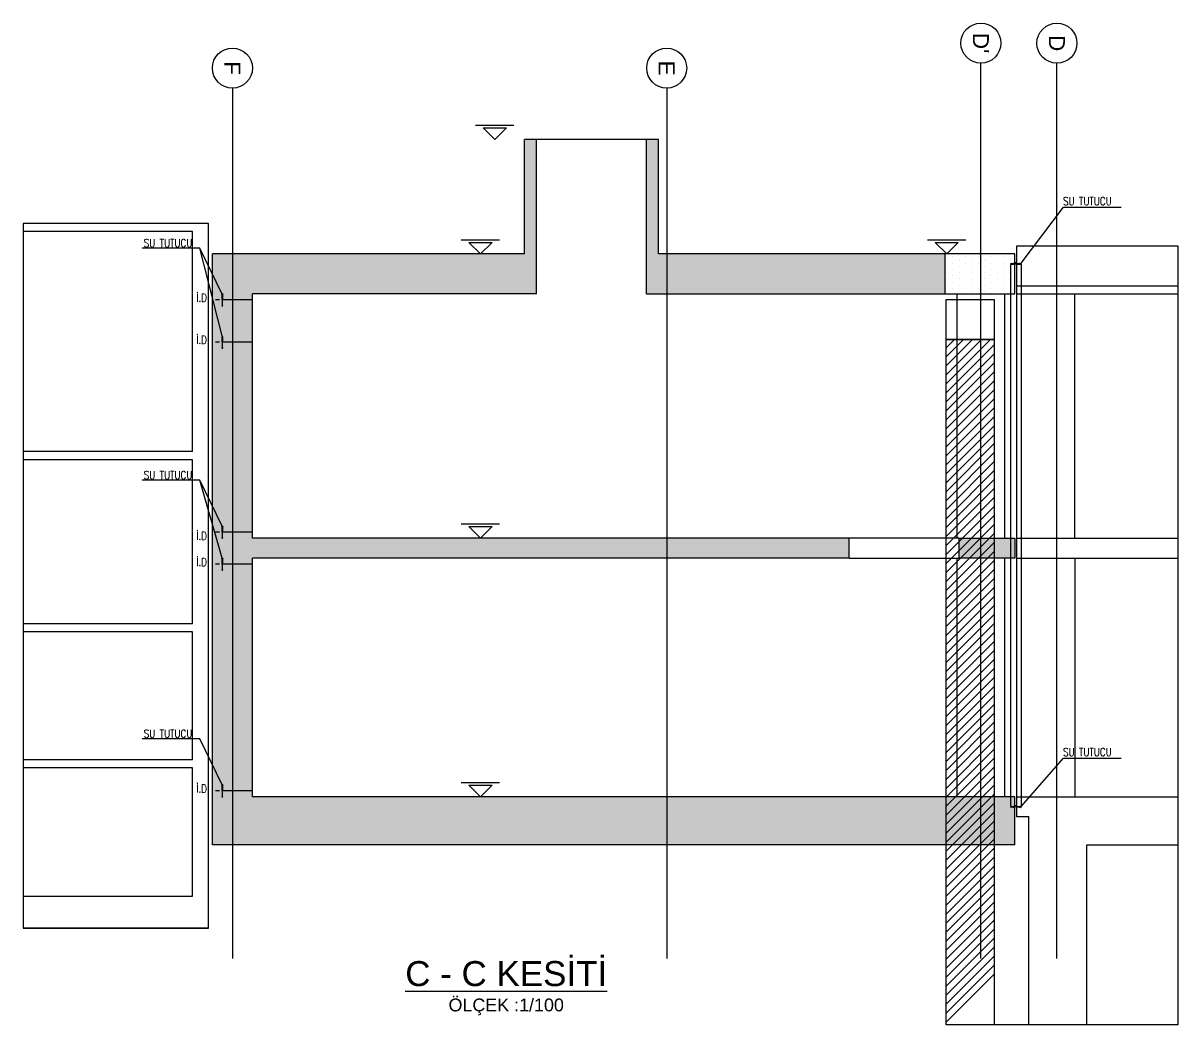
# Model space of a CAD drawing. Header units: millimetres. Extents: x 400382 to 401276, y 4543898 to 4544126.
# Drawn here: x 400775.6 to 400804.45, y 4543920.46 to 4543945.48 of the extents above; entities that cross this region are included whole.
import ezdxf
from ezdxf.enums import TextEntityAlignment as Align

# ---------------------------------------------------------------- set-up
doc = ezdxf.new("R2010")
doc.units = ezdxf.units.MM
for name, pattern in [('ACAD_ISO05W100', [33, 24, -3, 0, -3, 0, -3]), ('AKS', [3, 2.5, -0.25, 0, -0.25]), ('CONTINU', [0]), ('HIDDEN2', [4.7625, 3.175, -1.5875]), ('UUC-ST-KAL-I05-101-U-000$0$ACAD_ISO05W100', [33, 24, -3, 0, -3, 0, -3])]:
    doc.linetypes.add(name, pattern=pattern)
for name, color, linetype in [('aks prota', 2, 'AKS'), ('caks prota', 4, 'Continuous'), ('görünüş prota', 4, 'Continuous'), ('inşaat derzi prota', 11, 'Continuous'), ('kesit prota', 1, 'Continuous'), ('kesit tarama prota', 252, 'Continuous'), ('kiriş prota', 6, 'Continuous'), ('kolon tarama prota', 252, 'Continuous'), ('not yazısı prota', 6, 'Continuous'), ('not çizgisi prota', 4, 'Continuous'), ('PRT-CST-rc_levermark', 4, 'Continuous'), ('st_s_su tutucu', 2, 'Continuous'), ('t35 prota', 3, 'Continuous'), ('taks prota', 7, 'Continuous'), ('tplan prota', 7, 'Continuous'), ('UUC-ST-KAL-I05-101-U-000$0$st_s_su tutucu', 2, 'Continuous')]:
    doc.layers.add(name, color=color, linetype=linetype)
doc.layers.add('PRT-Geo-PileCap2', color=211, linetype='Continuous', lineweight=25)
doc.layers.add('PRT-Geo_Pile', color=150, linetype='Continuous', lineweight=30)
doc.styles.add('Arial', font='Arial.ttf')
doc.styles.add('TAKS', font='Arial Unicode.ttf')
doc.styles.add('TSIMPLEX', font='romanstw.shx')

msp = doc.modelspace()

# ---------------------------------------------------------------- hatches: boundary and pattern name
at = {"layer": 'kesit tarama prota'}
h = msp.add_hatch(color=253, dxfattribs=at)
h.dxf.hatch_style = 1
h.paths.add_polyline_path([(400788.42837, 4543938.71246), (400788.42837, 4543942.57246), (400788.12837, 4543942.57246), (400788.12837, 4543939.71246), (400780.32759, 4543939.71246), (400780.32739, 4543924.95246), (400800.37943, 4543924.95246), (400800.37943, 4543926.15246), (400781.3289, 4543926.15246), (400781.3289, 4543932.11246), (400796.23598, 4543932.11246), (400796.23598, 4543932.61246), (400781.3289, 4543932.61246), (400781.3289, 4543938.71246)])
h = msp.add_hatch(color=253, dxfattribs=at)
h.dxf.hatch_style = 1
h.paths.add_polyline_path([(400798.62943, 4543938.71246), (400798.62943, 4543939.71246), (400791.47193, 4543939.71246), (400791.47193, 4543942.57246), (400791.17193, 4543942.57246), (400791.17193, 4543938.71246)])
h = msp.add_hatch(color=253, dxfattribs=at)
h.dxf.hatch_style = 1
h.paths.add_polyline_path([(400798.97954, 4543932.61246), (400798.97954, 4543932.11246), (400800.37943, 4543932.11246), (400800.37943, 4543932.61246)])

# ---------------------------------------------------------------- linework, layer by layer
at = {"layer": 'aks prota', "ltscale": 10}
for p, q in [((400799.52943, 4543922.11331), (400799.52943, 4543944.47759)), ((400801.42943, 4543922.11331), (400801.42943, 4543944.47559)), ((400780.8289, 4543943.85324), (400780.8289, 4543922.11331)), ((400791.67943, 4543943.85324), (400791.67943, 4543922.11331))]:
    msp.add_line(p, q, dxfattribs=at)
at = {"layer": 'caks prota', "ltscale": 0.05}
for centre in [(400799.52943, 4543944.97759), (400801.42943, 4543944.97559), (400780.8289, 4543944.35324), (400791.67943, 4543944.35324)]:
    msp.add_circle(centre, 0.5, dxfattribs=at)
at = {"layer": 'görünüş prota'}
for p, q in [((400791.17193, 4543942.57246), (400788.42837, 4543942.57246)), ((400798.92943, 4543938.71246), (400798.92943, 4543932.61246)), ((400800.12943, 4543932.61246), (400800.12943, 4543938.71246)), ((400798.97954, 4543932.61246), (400796.23598, 4543932.61246)), ((400796.23598, 4543932.11246), (400798.97954, 4543932.11246)), ((400798.92943, 4543932.11246), (400798.92943, 4543926.15246)), ((400800.12943, 4543926.15246), (400800.12943, 4543932.11246))]:
    msp.add_line(p, q, dxfattribs=at)
at = {"layer": 'inşaat derzi prota', "linetype": 'ACAD_ISO05W100', "ltscale": 0.03}
for p, q in [((400781.3289, 4543938.56246), (400780.32757, 4543938.56246)), ((400781.3289, 4543937.51246), (400780.32757, 4543937.51246)), ((400781.3289, 4543932.76246), (400780.32749, 4543932.76246)), ((400781.3289, 4543931.96246), (400780.32748, 4543931.96246)), ((400781.3289, 4543926.30246), (400780.32741, 4543926.30246))]:
    msp.add_line(p, q, dxfattribs=at)
at = {"layer": 'kesit prota'}
for p, q in [((400788.42837, 4543942.57246), (400788.12837, 4543942.57246)), ((400788.12837, 4543939.71246), (400788.12837, 4543942.57246)), ((400788.42837, 4543938.71246), (400788.42837, 4543942.57246)), ((400791.47193, 4543942.57246), (400791.17193, 4543942.57246)), ((400791.17193, 4543938.71246), (400791.17193, 4543942.57246)), ((400791.47193, 4543939.71246), (400791.47193, 4543942.57246)), ((400780.32739, 4543924.95246), (400780.32758, 4543939.71246)), ((400788.12837, 4543939.71246), (400780.32758, 4543939.71246)), ((400800.37943, 4543939.71246), (400791.47193, 4543939.71246)), ((400800.37943, 4543938.71246), (400800.37943, 4543939.71246)), ((400781.3289, 4543932.61246), (400781.3289, 4543938.71246)), ((400788.42837, 4543938.71246), (400781.3289, 4543938.71246)), ((400791.17193, 4543938.71246), (400800.37943, 4543938.71246)), ((400796.23598, 4543932.61246), (400781.3289, 4543932.61246)), ((400796.23598, 4543932.11246), (400796.23598, 4543932.61246)), ((400798.97954, 4543932.61246), (400798.97954, 4543932.11246)), ((400798.97954, 4543932.61246), (400800.37943, 4543932.61246)), ((400800.37943, 4543932.61246), (400800.37943, 4543932.11246)), ((400781.3289, 4543926.15246), (400781.3289, 4543932.11246)), ((400796.23598, 4543932.11246), (400781.3289, 4543932.11246)), ((400800.37943, 4543932.11246), (400798.97954, 4543932.11246)), ((400800.37943, 4543926.15246), (400781.3289, 4543926.15246)), ((400800.37943, 4543924.95246), (400800.37943, 4543926.15246)), ((400800.37943, 4543924.95246), (400780.32739, 4543924.95246))]:
    msp.add_line(p, q, dxfattribs=at)
at = {"layer": 'kiriş prota'}
msp.add_line((400798.62943, 4543939.71246), (400798.62943, 4543938.71246), dxfattribs=at)
at = {"layer": 'kolon tarama prota'}
for p, q in [((400780.22798, 4543940.4745), (400775.59846, 4543940.4745)), ((400780.22798, 4543922.87409), (400780.22798, 4543940.4745)), ((400779.8275, 4543940.2745), (400775.59846, 4543940.2745)), ((400779.8275, 4543934.7745), (400779.8275, 4543940.2745)), ((400800.42839, 4543926.15246), (400800.42839, 4543939.91246)), ((400800.42839, 4543939.91246), (400804.45215, 4543939.91246)), ((400800.42839, 4543938.91246), (400804.45215, 4543938.91246)), ((400800.42839, 4543938.71246), (400804.45215, 4543938.71246)), ((400801.87943, 4543932.61246), (400801.87943, 4543938.71246)), ((400779.8275, 4543934.7745), (400775.59846, 4543934.7745)), ((400779.8275, 4543934.57413), (400775.59846, 4543934.57413)), ((400779.8275, 4543930.47409), (400779.8275, 4543934.57413)), ((400800.42839, 4543932.61246), (400804.45215, 4543932.61246)), ((400800.42839, 4543932.11246), (400804.45215, 4543932.11246)), ((400801.87943, 4543932.11246), (400801.87943, 4543926.15246)), ((400779.8275, 4543930.47409), (400775.59846, 4543930.47409)), ((400779.8275, 4543930.2751), (400775.59846, 4543930.2751)), ((400779.8275, 4543927.07409), (400779.8275, 4543930.2751)), ((400779.8275, 4543927.07409), (400775.59846, 4543927.07409)), ((400779.8275, 4543926.87409), (400775.59846, 4543926.87409)), ((400779.8275, 4543923.67409), (400779.8275, 4543926.87409)), ((400800.42943, 4543925.65246), (400800.42839, 4543926.15246)), ((400800.42839, 4543926.15246), (400804.45215, 4543926.15246)), ((400800.72943, 4543925.65246), (400800.42943, 4543925.65246)), ((400800.72943, 4543920.4572), (400800.72943, 4543925.65246)), ((400802.17943, 4543920.4572), (400802.17943, 4543924.95246)), ((400802.17943, 4543924.95246), (400804.45215, 4543924.95246)), ((400775.59846, 4543923.67409), (400779.8275, 4543923.67409)), ((400780.22798, 4543922.87409), (400775.59846, 4543922.87409)), ((400775.59846, 4543922.87409), (400780.22798, 4543922.87409))]:
    msp.add_line(p, q, dxfattribs=at)
at = {"layer": 'kolon tarama prota', "linetype": 'HIDDEN2', "ltscale": 10}
for p, q in [((400775.59846, 4543940.4745), (400775.59846, 4543922.87409)), ((400804.45215, 4543939.91246), (400804.45215, 4543920.4572)), ((400804.45215, 4543920.4572), (400798.66442, 4543920.4572))]:
    msp.add_line(p, q, dxfattribs=at)
at = {"layer": 'kolon tarama prota', "color": 2, "linetype": 'Continuous', "transparency": 33554687}
for p, q in [((400798.66898, 4543939.5631), (400798.66898, 4543939.5631)), ((400798.82773, 4543939.64247), (400798.82773, 4543939.64247)), ((400798.82773, 4543939.48372), (400798.82773, 4543939.48372)), ((400798.98648, 4543939.5631), (400798.98648, 4543939.5631)), ((400799.14523, 4543939.64247), (400799.14523, 4543939.64247)), ((400799.14523, 4543939.48372), (400799.14523, 4543939.48372)), ((400799.30398, 4543939.5631), (400799.30398, 4543939.5631)), ((400799.46273, 4543939.64247), (400799.46273, 4543939.64247)), ((400799.46273, 4543939.48372), (400799.46273, 4543939.48372)), ((400799.62148, 4543939.5631), (400799.62148, 4543939.5631)), ((400799.78023, 4543939.64247), (400799.78023, 4543939.64247)), ((400799.78023, 4543939.48372), (400799.78023, 4543939.48372)), ((400799.93898, 4543939.5631), (400799.93898, 4543939.5631)), ((400800.09773, 4543939.64247), (400800.09773, 4543939.64247)), ((400800.09773, 4543939.48372), (400800.09773, 4543939.48372)), ((400800.25648, 4543939.5631), (400800.25648, 4543939.5631)), ((400798.66898, 4543939.40435), (400798.66898, 4543939.40435)), ((400798.66898, 4543939.2456), (400798.66898, 4543939.2456)), ((400798.82773, 4543939.32497), (400798.82773, 4543939.32497)), ((400798.98648, 4543939.40435), (400798.98648, 4543939.40435)), ((400798.98648, 4543939.2456), (400798.98648, 4543939.2456)), ((400799.14523, 4543939.32497), (400799.14523, 4543939.32497)), ((400799.30398, 4543939.40435), (400799.30398, 4543939.40435)), ((400799.30398, 4543939.2456), (400799.30398, 4543939.2456)), ((400799.46273, 4543939.32497), (400799.46273, 4543939.32497)), ((400799.62148, 4543939.40435), (400799.62148, 4543939.40435)), ((400799.62148, 4543939.2456), (400799.62148, 4543939.2456)), ((400799.78023, 4543939.32497), (400799.78023, 4543939.32497)), ((400799.93898, 4543939.40435), (400799.93898, 4543939.40435)), ((400799.93898, 4543939.2456), (400799.93898, 4543939.2456)), ((400800.09773, 4543939.32497), (400800.09773, 4543939.32497)), ((400800.25648, 4543939.40435), (400800.25648, 4543939.40435)), ((400800.25648, 4543939.2456), (400800.25648, 4543939.2456)), ((400798.66898, 4543939.08685), (400798.66898, 4543939.08685)), ((400798.66898, 4543938.9281), (400798.66898, 4543938.9281)), ((400798.82773, 4543939.16622), (400798.82773, 4543939.16622)), ((400798.82773, 4543939.00747), (400798.82773, 4543939.00747)), ((400798.98648, 4543939.08685), (400798.98648, 4543939.08685)), ((400798.98648, 4543938.9281), (400798.98648, 4543938.9281)), ((400799.14523, 4543939.16622), (400799.14523, 4543939.16622)), ((400799.14523, 4543939.00747), (400799.14523, 4543939.00747)), ((400799.30398, 4543939.08685), (400799.30398, 4543939.08685)), ((400799.30398, 4543938.9281), (400799.30398, 4543938.9281)), ((400799.46273, 4543939.16622), (400799.46273, 4543939.16622)), ((400799.46273, 4543939.00747), (400799.46273, 4543939.00747)), ((400799.62148, 4543939.08685), (400799.62148, 4543939.08685)), ((400799.62148, 4543938.9281), (400799.62148, 4543938.9281)), ((400799.78023, 4543939.16622), (400799.78023, 4543939.16622)), ((400799.78023, 4543939.00747), (400799.78023, 4543939.00747)), ((400799.93898, 4543939.08685), (400799.93898, 4543939.08685)), ((400799.93898, 4543938.9281), (400799.93898, 4543938.9281)), ((400800.09773, 4543939.16622), (400800.09773, 4543939.16622)), ((400800.09773, 4543939.00747), (400800.09773, 4543939.00747)), ((400800.25648, 4543939.08685), (400800.25648, 4543939.08685)), ((400800.25648, 4543938.9281), (400800.25648, 4543938.9281)), ((400798.66898, 4543938.76935), (400798.66898, 4543938.76935)), ((400798.82773, 4543938.84872), (400798.82773, 4543938.84872)), ((400798.98648, 4543938.76935), (400798.98648, 4543938.76935)), ((400799.14523, 4543938.84872), (400799.14523, 4543938.84872)), ((400799.30398, 4543938.76935), (400799.30398, 4543938.76935)), ((400799.46273, 4543938.84872), (400799.46273, 4543938.84872)), ((400799.62148, 4543938.76935), (400799.62148, 4543938.76935)), ((400799.78023, 4543938.84872), (400799.78023, 4543938.84872)), ((400799.93898, 4543938.76935), (400799.93898, 4543938.76935)), ((400800.09773, 4543938.84872), (400800.09773, 4543938.84872)), ((400800.25648, 4543938.76935), (400800.25648, 4543938.76935))]:
    msp.add_line(p, q, dxfattribs=at)
at = {"layer": 'kolon tarama prota', "linetype": 'Continuous', "transparency": 33554687}
for p, q in [((400798.66442, 4543937.36613), (400798.87062, 4543937.57233)), ((400798.66442, 4543937.14162), (400799.09513, 4543937.57233)), ((400798.66442, 4543936.91712), (400799.31964, 4543937.57233)), ((400798.66442, 4543936.69261), (400799.54414, 4543937.57233)), ((400798.66442, 4543936.4681), (400799.76865, 4543937.57233)), ((400798.66442, 4543936.2436), (400799.86442, 4543937.4436)), ((400798.66442, 4543936.01909), (400799.86442, 4543937.21909)), ((400798.66442, 4543935.79458), (400799.86442, 4543936.99458)), ((400798.66442, 4543935.57008), (400799.86442, 4543936.77008)), ((400798.66442, 4543935.34557), (400799.86442, 4543936.54557)), ((400798.66442, 4543935.12106), (400799.86442, 4543936.32106)), ((400798.66442, 4543934.89656), (400799.86442, 4543936.09656)), ((400798.66442, 4543934.67205), (400799.86442, 4543935.87205)), ((400798.66442, 4543934.44755), (400799.86442, 4543935.64755)), ((400798.66442, 4543934.22304), (400799.86442, 4543935.42304)), ((400798.66442, 4543933.99853), (400799.86442, 4543935.19853)), ((400798.66442, 4543933.77403), (400799.86442, 4543934.97403)), ((400798.66442, 4543933.54952), (400799.86442, 4543934.74952)), ((400798.66442, 4543933.32501), (400799.86442, 4543934.52501)), ((400798.66442, 4543933.10051), (400799.86442, 4543934.30051)), ((400798.66442, 4543932.876), (400799.86442, 4543934.076)), ((400798.66442, 4543932.65149), (400799.86442, 4543933.85149)), ((400798.66442, 4543932.42699), (400799.86442, 4543933.62699)), ((400798.66442, 4543932.20248), (400799.86442, 4543933.40248)), ((400798.66442, 4543931.97798), (400799.86442, 4543933.17798)), ((400798.66442, 4543931.75347), (400799.86442, 4543932.95347)), ((400798.66442, 4543931.52896), (400799.86442, 4543932.72896)), ((400798.66442, 4543931.30446), (400799.86442, 4543932.50446)), ((400798.66442, 4543931.07995), (400799.86442, 4543932.27995)), ((400798.66442, 4543930.85544), (400799.86442, 4543932.05544)), ((400798.66442, 4543930.63094), (400799.86442, 4543931.83094)), ((400798.66442, 4543930.40643), (400799.86442, 4543931.60643)), ((400798.66442, 4543930.18192), (400799.86442, 4543931.38192)), ((400798.66442, 4543929.95742), (400799.86442, 4543931.15742)), ((400798.66442, 4543929.73291), (400799.86442, 4543930.93291)), ((400798.66442, 4543929.5084), (400799.86442, 4543930.7084)), ((400798.66442, 4543929.2839), (400799.86442, 4543930.4839)), ((400798.66442, 4543929.05939), (400799.86442, 4543930.25939)), ((400798.66442, 4543928.83489), (400799.86442, 4543930.03489)), ((400798.66442, 4543928.61038), (400799.86442, 4543929.81038)), ((400798.66442, 4543928.38587), (400799.86442, 4543929.58587)), ((400798.66442, 4543928.16137), (400799.86442, 4543929.36137)), ((400798.66442, 4543927.93686), (400799.86442, 4543929.13686)), ((400798.66442, 4543927.71235), (400799.86442, 4543928.91235)), ((400798.66442, 4543927.48785), (400799.86442, 4543928.68785)), ((400798.66442, 4543927.26334), (400799.86442, 4543928.46334)), ((400798.66442, 4543927.03883), (400799.86442, 4543928.23883)), ((400798.66442, 4543926.81433), (400799.86442, 4543928.01433)), ((400798.66442, 4543926.58982), (400799.86442, 4543927.78982)), ((400798.66442, 4543926.36531), (400799.86442, 4543927.56532)), ((400798.66442, 4543926.14081), (400799.86442, 4543927.34081)), ((400798.66442, 4543925.9163), (400799.86442, 4543927.1163)), ((400798.66442, 4543925.6918), (400799.86442, 4543926.8918)), ((400798.66442, 4543925.46729), (400799.86442, 4543926.66729)), ((400798.66442, 4543925.24278), (400799.86442, 4543926.44278)), ((400798.66442, 4543925.01828), (400799.86442, 4543926.21828)), ((400798.66442, 4543924.79377), (400799.86442, 4543925.99377)), ((400798.66442, 4543924.56926), (400799.86442, 4543925.76926)), ((400798.66442, 4543924.34476), (400799.86442, 4543925.54476)), ((400798.66442, 4543924.12025), (400799.86442, 4543925.32025)), ((400798.66442, 4543923.89574), (400799.86442, 4543925.09574)), ((400798.66442, 4543923.67124), (400799.86442, 4543924.87124)), ((400798.66442, 4543923.44673), (400799.86442, 4543924.64673)), ((400798.66442, 4543923.22223), (400799.86442, 4543924.42223)), ((400798.66442, 4543922.99772), (400799.86442, 4543924.19772)), ((400798.66442, 4543922.77321), (400799.86442, 4543923.97321)), ((400798.66442, 4543922.54871), (400799.86442, 4543923.74871)), ((400798.66442, 4543922.3242), (400799.86442, 4543923.5242)), ((400798.66442, 4543922.09969), (400799.86442, 4543923.29969)), ((400798.66442, 4543921.87519), (400799.86442, 4543923.07519)), ((400798.66442, 4543921.65068), (400799.86442, 4543922.85068)), ((400798.66442, 4543921.42617), (400799.86442, 4543922.62617)), ((400798.66442, 4543921.20167), (400799.86442, 4543922.40167)), ((400798.66442, 4543920.97716), (400799.86442, 4543922.17716)), ((400798.66442, 4543920.75265), (400799.86442, 4543921.95266)), ((400798.66442, 4543920.52815), (400799.86442, 4543921.72815))]:
    msp.add_line(p, q, dxfattribs=at)
at = {"layer": 'not çizgisi prota'}
for points in [[(400800.53483, 4543939.47806), (400801.59028, 4543940.87807), (400803.03234, 4543940.88224)], [(400780.57389, 4543938.7068), (400780.01533, 4543939.85656), (400778.57695, 4543939.85656)], [(400780.57389, 4543937.66529), (400780.01533, 4543939.85656), (400778.57695, 4543939.85656)], [(400780.57389, 4543932.91238), (400780.01533, 4543934.06214), (400778.57695, 4543934.06214)], [(400780.57389, 4543932.11247), (400780.01533, 4543934.06214), (400778.57695, 4543934.06214)], [(400780.57389, 4543926.45238), (400780.01533, 4543927.60214), (400778.57695, 4543927.60214)], [(400800.53544, 4543925.91505), (400801.59028, 4543927.11807), (400803.03234, 4543927.12224)]]:
    msp.add_lwpolyline(points, dxfattribs=at)
at = {"layer": 'PRT-CST-rc_levermark'}
for p, q in [((400786.90223, 4543942.92802), (400787.85779, 4543942.92802)), ((400786.54655, 4543940.06802), (400787.5021, 4543940.06802)), ((400798.19465, 4543940.06802), (400799.15021, 4543940.06802)), ((400786.54655, 4543932.96802), (400787.5021, 4543932.96802)), ((400786.54655, 4543926.50802), (400787.5021, 4543926.50802))]:
    msp.add_line(p, q, dxfattribs=at)
for points in [[(400787.09483, 4543942.86135), (400787.67261, 4543942.86135), (400787.38372, 4543942.57246)], [(400786.73914, 4543940.00135), (400787.31692, 4543940.00135), (400787.02803, 4543939.71246)], [(400798.38725, 4543940.00135), (400798.96502, 4543940.00135), (400798.67613, 4543939.71246)], [(400786.73914, 4543932.90135), (400787.31692, 4543932.90135), (400787.02803, 4543932.61246)], [(400786.73914, 4543926.44135), (400787.31692, 4543926.44135), (400787.02803, 4543926.15246)]]:
    msp.add_lwpolyline(points, close=True, dxfattribs=at)
at = {"layer": 'PRT-Geo-PileCap2'}
for p, q in [((400798.66442, 4543938.57233), (400799.86442, 4543938.57233)), ((400798.66442, 4543937.57233), (400798.66442, 4543938.57233)), ((400799.86442, 4543938.57233), (400799.86442, 4543937.57233)), ((400799.86442, 4543937.57233), (400798.66442, 4543937.57233))]:
    msp.add_line(p, q, dxfattribs=at)
at = {"layer": 'PRT-Geo_Pile'}
for p, q in [((400798.66442, 4543920.4572), (400798.66442, 4543937.57233)), ((400798.66442, 4543937.57233), (400799.86442, 4543937.57233)), ((400799.86442, 4543937.57233), (400799.86442, 4543920.4572))]:
    msp.add_line(p, q, dxfattribs=at)
at = {"layer": 'st_s_su tutucu', "linetype": 'CONTINU', "ltscale": 0.2}
for p, q in [((400780.56541, 4543938.70847), (400780.56541, 4543938.71247)), ((400780.56541, 4543938.71247), (400780.58941, 4543938.71247)), ((400780.57541, 4543938.7018), (400780.56541, 4543938.70847)), ((400780.57091, 4543938.66088), (400780.57091, 4543938.66405)), ((400780.57091, 4543938.66405), (400780.57541, 4543938.66405)), ((400780.57541, 4543938.66088), (400780.57091, 4543938.66088)), ((400780.57091, 4543938.61405), (400780.57541, 4543938.61405)), ((400780.57091, 4543938.61088), (400780.57091, 4543938.61405)), ((400780.57541, 4543938.61088), (400780.57091, 4543938.61088)), ((400780.57541, 4543938.66405), (400780.57541, 4543938.7018)), ((400780.57541, 4543938.61405), (400780.57541, 4543938.66088)), ((400780.57541, 4543938.5648), (400780.57541, 4543938.61088)), ((400780.58941, 4543938.70847), (400780.57941, 4543938.7018)), ((400780.57941, 4543938.7018), (400780.57941, 4543938.66405)), ((400780.57941, 4543938.66405), (400780.58391, 4543938.66405)), ((400780.58391, 4543938.66088), (400780.57941, 4543938.66088)), ((400780.57941, 4543938.66088), (400780.57941, 4543938.61405)), ((400780.57941, 4543938.61405), (400780.58391, 4543938.61405)), ((400780.58391, 4543938.61088), (400780.57941, 4543938.61088)), ((400780.57941, 4543938.61088), (400780.57941, 4543938.5648)), ((400780.58391, 4543938.66405), (400780.58391, 4543938.66088)), ((400780.58391, 4543938.61405), (400780.58391, 4543938.61088)), ((400780.58941, 4543938.71247), (400780.58941, 4543938.70847)), ((400780.57541, 4543938.42313), (400780.56541, 4543938.41647)), ((400780.56541, 4543938.41647), (400780.56541, 4543938.41247)), ((400780.56541, 4543938.41247), (400780.58941, 4543938.41247)), ((400780.57541, 4543938.5648), (400780.56891, 4543938.5648)), ((400780.56891, 4543938.5648), (400780.56891, 4543938.56013)), ((400780.56891, 4543938.56013), (400780.57541, 4543938.56013)), ((400780.57541, 4543938.51405), (400780.57091, 4543938.51405)), ((400780.57091, 4543938.51405), (400780.57091, 4543938.51088)), ((400780.57091, 4543938.51088), (400780.57541, 4543938.51088)), ((400780.57541, 4543938.46405), (400780.57091, 4543938.46405)), ((400780.57091, 4543938.46405), (400780.57091, 4543938.46088)), ((400780.57091, 4543938.46088), (400780.57541, 4543938.46088)), ((400780.57541, 4543938.56013), (400780.57541, 4543938.51405)), ((400780.57541, 4543938.51088), (400780.57541, 4543938.46405)), ((400780.57541, 4543938.46088), (400780.57541, 4543938.42313)), ((400780.58591, 4543938.5648), (400780.57941, 4543938.5648)), ((400780.57941, 4543938.51405), (400780.57941, 4543938.56013)), ((400780.57941, 4543938.56013), (400780.58591, 4543938.56013)), ((400780.58391, 4543938.51405), (400780.57941, 4543938.51405)), ((400780.57941, 4543938.46405), (400780.57941, 4543938.51088)), ((400780.57941, 4543938.51088), (400780.58391, 4543938.51088)), ((400780.58391, 4543938.46405), (400780.57941, 4543938.46405)), ((400780.57941, 4543938.42313), (400780.57941, 4543938.46088)), ((400780.57941, 4543938.46088), (400780.58391, 4543938.46088)), ((400780.58941, 4543938.41647), (400780.57941, 4543938.42313)), ((400780.58391, 4543938.51088), (400780.58391, 4543938.51405)), ((400780.58391, 4543938.46088), (400780.58391, 4543938.46405)), ((400780.58591, 4543938.56013), (400780.58591, 4543938.5648)), ((400780.58941, 4543938.41247), (400780.58941, 4543938.41647)), ((400780.56541, 4543937.65847), (400780.56541, 4543937.66247)), ((400780.56541, 4543937.66247), (400780.58941, 4543937.66247)), ((400780.57541, 4543937.6518), (400780.56541, 4543937.65847)), ((400780.57541, 4543937.5148), (400780.56891, 4543937.5148)), ((400780.56891, 4543937.5148), (400780.56891, 4543937.51013)), ((400780.56891, 4543937.51013), (400780.57541, 4543937.51013)), ((400780.57091, 4543937.61088), (400780.57091, 4543937.61405)), ((400780.57091, 4543937.61405), (400780.57541, 4543937.61405)), ((400780.57541, 4543937.61088), (400780.57091, 4543937.61088)), ((400780.57091, 4543937.56405), (400780.57541, 4543937.56405)), ((400780.57091, 4543937.56088), (400780.57091, 4543937.56405)), ((400780.57541, 4543937.56088), (400780.57091, 4543937.56088)), ((400780.57541, 4543937.46405), (400780.57091, 4543937.46405)), ((400780.57091, 4543937.46405), (400780.57091, 4543937.46088)), ((400780.57091, 4543937.46088), (400780.57541, 4543937.46088)), ((400780.57541, 4543937.61405), (400780.57541, 4543937.6518)), ((400780.57541, 4543937.56405), (400780.57541, 4543937.61088)), ((400780.57541, 4543937.5148), (400780.57541, 4543937.56088)), ((400780.57541, 4543937.51013), (400780.57541, 4543937.46405)), ((400780.57541, 4543937.46088), (400780.57541, 4543937.41405)), ((400780.58941, 4543937.65847), (400780.57941, 4543937.6518)), ((400780.57941, 4543937.6518), (400780.57941, 4543937.61405)), ((400780.57941, 4543937.61405), (400780.58391, 4543937.61405)), ((400780.58391, 4543937.61088), (400780.57941, 4543937.61088)), ((400780.57941, 4543937.61088), (400780.57941, 4543937.56405)), ((400780.57941, 4543937.56405), (400780.58391, 4543937.56405)), ((400780.58391, 4543937.56088), (400780.57941, 4543937.56088)), ((400780.57941, 4543937.56088), (400780.57941, 4543937.5148)), ((400780.58591, 4543937.5148), (400780.57941, 4543937.5148)), ((400780.57941, 4543937.46405), (400780.57941, 4543937.51013)), ((400780.57941, 4543937.51013), (400780.58591, 4543937.51013)), ((400780.58391, 4543937.46405), (400780.57941, 4543937.46405)), ((400780.57941, 4543937.41405), (400780.57941, 4543937.46088)), ((400780.57941, 4543937.46088), (400780.58391, 4543937.46088)), ((400780.58391, 4543937.61405), (400780.58391, 4543937.61088)), ((400780.58391, 4543937.56405), (400780.58391, 4543937.56088)), ((400780.58391, 4543937.46088), (400780.58391, 4543937.46405)), ((400780.58591, 4543937.51013), (400780.58591, 4543937.5148)), ((400780.58941, 4543937.66247), (400780.58941, 4543937.65847)), ((400780.57541, 4543937.37313), (400780.56541, 4543937.36647)), ((400780.56541, 4543937.36647), (400780.56541, 4543937.36247)), ((400780.56541, 4543937.36247), (400780.58941, 4543937.36247)), ((400780.57541, 4543937.41405), (400780.57091, 4543937.41405)), ((400780.57091, 4543937.41405), (400780.57091, 4543937.41088)), ((400780.57091, 4543937.41088), (400780.57541, 4543937.41088)), ((400780.57541, 4543937.41088), (400780.57541, 4543937.37313)), ((400780.58391, 4543937.41405), (400780.57941, 4543937.41405)), ((400780.57941, 4543937.37313), (400780.57941, 4543937.41088)), ((400780.57941, 4543937.41088), (400780.58391, 4543937.41088)), ((400780.58941, 4543937.36647), (400780.57941, 4543937.37313)), ((400780.58391, 4543937.41088), (400780.58391, 4543937.41405)), ((400780.58941, 4543937.36247), (400780.58941, 4543937.36647)), ((400780.56541, 4543932.90847), (400780.56541, 4543932.91247)), ((400780.56541, 4543932.91247), (400780.58941, 4543932.91247)), ((400780.57541, 4543932.9018), (400780.56541, 4543932.90847)), ((400780.57091, 4543932.86088), (400780.57091, 4543932.86405)), ((400780.57091, 4543932.86405), (400780.57541, 4543932.86405)), ((400780.57541, 4543932.86088), (400780.57091, 4543932.86088)), ((400780.57541, 4543932.86405), (400780.57541, 4543932.9018)), ((400780.57541, 4543932.81405), (400780.57541, 4543932.86088)), ((400780.58941, 4543932.90847), (400780.57941, 4543932.9018)), ((400780.57941, 4543932.9018), (400780.57941, 4543932.86405)), ((400780.57941, 4543932.86405), (400780.58391, 4543932.86405)), ((400780.58391, 4543932.86088), (400780.57941, 4543932.86088)), ((400780.57941, 4543932.86088), (400780.57941, 4543932.81405)), ((400780.58391, 4543932.86405), (400780.58391, 4543932.86088)), ((400780.58941, 4543932.91247), (400780.58941, 4543932.90847)), ((400780.57541, 4543932.62313), (400780.56541, 4543932.61647)), ((400780.56541, 4543932.61647), (400780.56541, 4543932.61247)), ((400780.56541, 4543932.61247), (400780.58941, 4543932.61247)), ((400780.56891, 4543932.76013), (400780.56891, 4543932.7648)), ((400780.56891, 4543932.7648), (400780.57541, 4543932.7648)), ((400780.57541, 4543932.76013), (400780.56891, 4543932.76013)), ((400780.57091, 4543932.81405), (400780.57541, 4543932.81405)), ((400780.57091, 4543932.81088), (400780.57091, 4543932.81405)), ((400780.57541, 4543932.81088), (400780.57091, 4543932.81088)), ((400780.57541, 4543932.71405), (400780.57091, 4543932.71405)), ((400780.57091, 4543932.71405), (400780.57091, 4543932.71088)), ((400780.57091, 4543932.71088), (400780.57541, 4543932.71088)), ((400780.57541, 4543932.66405), (400780.57091, 4543932.66405)), ((400780.57091, 4543932.66405), (400780.57091, 4543932.66088)), ((400780.57091, 4543932.66088), (400780.57541, 4543932.66088)), ((400780.57541, 4543932.7648), (400780.57541, 4543932.81088)), ((400780.57541, 4543932.76013), (400780.57541, 4543932.71405)), ((400780.57541, 4543932.71088), (400780.57541, 4543932.66405)), ((400780.57541, 4543932.66088), (400780.57541, 4543932.62313)), ((400780.57941, 4543932.81405), (400780.58391, 4543932.81405)), ((400780.58391, 4543932.81088), (400780.57941, 4543932.81088)), ((400780.57941, 4543932.81088), (400780.57941, 4543932.7648)), ((400780.57941, 4543932.7648), (400780.58591, 4543932.7648)), ((400780.58591, 4543932.76013), (400780.57941, 4543932.76013)), ((400780.57941, 4543932.71405), (400780.57941, 4543932.76013)), ((400780.58391, 4543932.71405), (400780.57941, 4543932.71405)), ((400780.57941, 4543932.66405), (400780.57941, 4543932.71088)), ((400780.57941, 4543932.71088), (400780.58391, 4543932.71088)), ((400780.58391, 4543932.66405), (400780.57941, 4543932.66405)), ((400780.57941, 4543932.62313), (400780.57941, 4543932.66088)), ((400780.57941, 4543932.66088), (400780.58391, 4543932.66088)), ((400780.58941, 4543932.61647), (400780.57941, 4543932.62313)), ((400780.58391, 4543932.81405), (400780.58391, 4543932.81088)), ((400780.58391, 4543932.71088), (400780.58391, 4543932.71405)), ((400780.58391, 4543932.66088), (400780.58391, 4543932.66405)), ((400780.58591, 4543932.7648), (400780.58591, 4543932.76013)), ((400780.58941, 4543932.61247), (400780.58941, 4543932.61647)), ((400780.56541, 4543932.10847), (400780.56541, 4543932.11247)), ((400780.56541, 4543932.11247), (400780.58941, 4543932.11247)), ((400780.57541, 4543932.1018), (400780.56541, 4543932.10847)), ((400780.57091, 4543932.06088), (400780.57091, 4543932.06405)), ((400780.57091, 4543932.06405), (400780.57541, 4543932.06405)), ((400780.57541, 4543932.06088), (400780.57091, 4543932.06088)), ((400780.57091, 4543932.01405), (400780.57541, 4543932.01405)), ((400780.57091, 4543932.01088), (400780.57091, 4543932.01405)), ((400780.57541, 4543932.01088), (400780.57091, 4543932.01088)), ((400780.57541, 4543932.06405), (400780.57541, 4543932.1018)), ((400780.57541, 4543932.01405), (400780.57541, 4543932.06088)), ((400780.57541, 4543931.9648), (400780.57541, 4543932.01088)), ((400780.58941, 4543932.10847), (400780.57941, 4543932.1018)), ((400780.57941, 4543932.1018), (400780.57941, 4543932.06405)), ((400780.57941, 4543932.06405), (400780.58391, 4543932.06405)), ((400780.58391, 4543932.06088), (400780.57941, 4543932.06088)), ((400780.57941, 4543932.06088), (400780.57941, 4543932.01405)), ((400780.57941, 4543932.01405), (400780.58391, 4543932.01405)), ((400780.58391, 4543932.01088), (400780.57941, 4543932.01088)), ((400780.57941, 4543932.01088), (400780.57941, 4543931.9648)), ((400780.58391, 4543932.06405), (400780.58391, 4543932.06088)), ((400780.58391, 4543932.01405), (400780.58391, 4543932.01088)), ((400780.58941, 4543932.11247), (400780.58941, 4543932.10847)), ((400780.57541, 4543931.82313), (400780.56541, 4543931.81647)), ((400780.56541, 4543931.81647), (400780.56541, 4543931.81247)), ((400780.56541, 4543931.81247), (400780.58941, 4543931.81247)), ((400780.57541, 4543931.9648), (400780.56891, 4543931.9648)), ((400780.56891, 4543931.9648), (400780.56891, 4543931.96013)), ((400780.56891, 4543931.96013), (400780.57541, 4543931.96013)), ((400780.57541, 4543931.91405), (400780.57091, 4543931.91405)), ((400780.57091, 4543931.91405), (400780.57091, 4543931.91088)), ((400780.57091, 4543931.91088), (400780.57541, 4543931.91088)), ((400780.57541, 4543931.86405), (400780.57091, 4543931.86405)), ((400780.57091, 4543931.86405), (400780.57091, 4543931.86088)), ((400780.57091, 4543931.86088), (400780.57541, 4543931.86088)), ((400780.57541, 4543931.96013), (400780.57541, 4543931.91405)), ((400780.57541, 4543931.91088), (400780.57541, 4543931.86405)), ((400780.57541, 4543931.86088), (400780.57541, 4543931.82313)), ((400780.58591, 4543931.9648), (400780.57941, 4543931.9648)), ((400780.57941, 4543931.91405), (400780.57941, 4543931.96013)), ((400780.57941, 4543931.96013), (400780.58591, 4543931.96013)), ((400780.58391, 4543931.91405), (400780.57941, 4543931.91405)), ((400780.57941, 4543931.86405), (400780.57941, 4543931.91088)), ((400780.57941, 4543931.91088), (400780.58391, 4543931.91088)), ((400780.58391, 4543931.86405), (400780.57941, 4543931.86405)), ((400780.57941, 4543931.82313), (400780.57941, 4543931.86088)), ((400780.57941, 4543931.86088), (400780.58391, 4543931.86088)), ((400780.58941, 4543931.81647), (400780.57941, 4543931.82313)), ((400780.58391, 4543931.91088), (400780.58391, 4543931.91405)), ((400780.58391, 4543931.86088), (400780.58391, 4543931.86405)), ((400780.58591, 4543931.96013), (400780.58591, 4543931.9648)), ((400780.58941, 4543931.81247), (400780.58941, 4543931.81647)), ((400780.56541, 4543926.44847), (400780.56541, 4543926.45247)), ((400780.56541, 4543926.45247), (400780.58941, 4543926.45247)), ((400780.57541, 4543926.4418), (400780.56541, 4543926.44847)), ((400780.56891, 4543926.30013), (400780.56891, 4543926.3048)), ((400780.56891, 4543926.3048), (400780.57541, 4543926.3048)), ((400780.57541, 4543926.30013), (400780.56891, 4543926.30013)), ((400780.57091, 4543926.40088), (400780.57091, 4543926.40405)), ((400780.57091, 4543926.40405), (400780.57541, 4543926.40405)), ((400780.57541, 4543926.40088), (400780.57091, 4543926.40088)), ((400780.57091, 4543926.35405), (400780.57541, 4543926.35405)), ((400780.57091, 4543926.35088), (400780.57091, 4543926.35405)), ((400780.57541, 4543926.35088), (400780.57091, 4543926.35088)), ((400780.57541, 4543926.25405), (400780.57091, 4543926.25405)), ((400780.57091, 4543926.25405), (400780.57091, 4543926.25088)), ((400780.57091, 4543926.25088), (400780.57541, 4543926.25088)), ((400780.57541, 4543926.20405), (400780.57091, 4543926.20405)), ((400780.57091, 4543926.20405), (400780.57091, 4543926.20088)), ((400780.57541, 4543926.40405), (400780.57541, 4543926.4418)), ((400780.57541, 4543926.35405), (400780.57541, 4543926.40088)), ((400780.57541, 4543926.3048), (400780.57541, 4543926.35088)), ((400780.57541, 4543926.30013), (400780.57541, 4543926.25405)), ((400780.57541, 4543926.25088), (400780.57541, 4543926.20405)), ((400780.58941, 4543926.44847), (400780.57941, 4543926.4418)), ((400780.57941, 4543926.4418), (400780.57941, 4543926.40405)), ((400780.57941, 4543926.40405), (400780.58391, 4543926.40405)), ((400780.58391, 4543926.40088), (400780.57941, 4543926.40088)), ((400780.57941, 4543926.40088), (400780.57941, 4543926.35405)), ((400780.57941, 4543926.35405), (400780.58391, 4543926.35405)), ((400780.58391, 4543926.35088), (400780.57941, 4543926.35088)), ((400780.57941, 4543926.35088), (400780.57941, 4543926.3048)), ((400780.57941, 4543926.3048), (400780.58591, 4543926.3048)), ((400780.58591, 4543926.30013), (400780.57941, 4543926.30013)), ((400780.57941, 4543926.25405), (400780.57941, 4543926.30013)), ((400780.58391, 4543926.25405), (400780.57941, 4543926.25405)), ((400780.57941, 4543926.20405), (400780.57941, 4543926.25088)), ((400780.57941, 4543926.25088), (400780.58391, 4543926.25088)), ((400780.58391, 4543926.20405), (400780.57941, 4543926.20405)), ((400780.58391, 4543926.40405), (400780.58391, 4543926.40088)), ((400780.58391, 4543926.35405), (400780.58391, 4543926.35088)), ((400780.58391, 4543926.25088), (400780.58391, 4543926.25405)), ((400780.58391, 4543926.20088), (400780.58391, 4543926.20405)), ((400780.58591, 4543926.3048), (400780.58591, 4543926.30013)), ((400780.58941, 4543926.45247), (400780.58941, 4543926.44847)), ((400780.57541, 4543926.16313), (400780.56541, 4543926.15647)), ((400780.56541, 4543926.15647), (400780.56541, 4543926.15247)), ((400780.56541, 4543926.15247), (400780.58941, 4543926.15247)), ((400780.57091, 4543926.20088), (400780.57541, 4543926.20088)), ((400780.57541, 4543926.20088), (400780.57541, 4543926.16313)), ((400780.57941, 4543926.16313), (400780.57941, 4543926.20088)), ((400780.57941, 4543926.20088), (400780.58391, 4543926.20088)), ((400780.58941, 4543926.15647), (400780.57941, 4543926.16313)), ((400780.58941, 4543926.15247), (400780.58941, 4543926.15647))]:
    msp.add_line(p, q, dxfattribs=at)
at = {"layer": 'UUC-ST-KAL-I05-101-U-000$0$st_s_su tutucu', "linetype": 'UUC-ST-KAL-I05-101-U-000$0$ACAD_ISO05W100', "ltscale": 0.05}
for p, q in [((400800.28003, 4543939.47806), (400800.27483, 4543939.47806)), ((400800.27483, 4543939.47806), (400800.27483, 4543939.44686)), ((400800.28869, 4543939.46506), (400800.28003, 4543939.47806)), ((400800.37832, 4543939.48731), (400800.38966, 4543939.46766)), ((400800.42984, 4543939.48991), (400800.37982, 4543939.48991)), ((400800.39766, 4543939.46246), (400800.38582, 4543939.48297)), ((400800.38732, 4543939.48557), (400800.42233, 4543939.48557)), ((400800.42383, 4543939.48297), (400800.41199, 4543939.46246)), ((400800.42, 4543939.46766), (400800.43134, 4543939.48731)), ((400800.52963, 4543939.47806), (400800.52096, 4543939.46506)), ((400800.53483, 4543939.47806), (400800.52963, 4543939.47806)), ((400800.53483, 4543939.44686), (400800.53483, 4543939.47806)), ((400800.27483, 4543939.44686), (400800.28003, 4543939.44686)), ((400800.28003, 4543939.44686), (400800.28869, 4543939.45986)), ((400800.30938, 4543939.46506), (400800.28869, 4543939.46506)), ((400800.28869, 4543939.45986), (400800.30938, 4543939.45986)), ((400800.3135, 4543939.47091), (400800.30938, 4543939.47091)), ((400800.30938, 4543939.47091), (400800.30938, 4543939.46506)), ((400800.30938, 4543939.45986), (400800.30938, 4543939.45401)), ((400800.30938, 4543939.45401), (400800.3135, 4543939.45401)), ((400800.3135, 4543939.46506), (400800.3135, 4543939.47091)), ((400800.34621, 4543939.46506), (400800.3135, 4543939.46506)), ((400800.3135, 4543939.45401), (400800.3135, 4543939.45986)), ((400800.3135, 4543939.45986), (400800.34621, 4543939.45986)), ((400800.35033, 4543939.47091), (400800.34621, 4543939.47091)), ((400800.34621, 4543939.47091), (400800.34621, 4543939.46506)), ((400800.34621, 4543939.45986), (400800.34621, 4543939.45401)), ((400800.34621, 4543939.45401), (400800.35033, 4543939.45401)), ((400800.35033, 4543939.46506), (400800.35033, 4543939.47091)), ((400800.38815, 4543939.46506), (400800.35033, 4543939.46506)), ((400800.35033, 4543939.45401), (400800.35033, 4543939.45986)), ((400800.35033, 4543939.45986), (400800.39616, 4543939.45986)), ((400800.41349, 4543939.45986), (400800.45933, 4543939.45986)), ((400800.45933, 4543939.46506), (400800.4215, 4543939.46506)), ((400800.46345, 4543939.47091), (400800.45933, 4543939.47091)), ((400800.45933, 4543939.47091), (400800.45933, 4543939.46506)), ((400800.45933, 4543939.45986), (400800.45933, 4543939.45401)), ((400800.45933, 4543939.45401), (400800.46345, 4543939.45401)), ((400800.46345, 4543939.46506), (400800.46345, 4543939.47091)), ((400800.49616, 4543939.46506), (400800.46345, 4543939.46506)), ((400800.46345, 4543939.45401), (400800.46345, 4543939.45986)), ((400800.46345, 4543939.45986), (400800.49616, 4543939.45986)), ((400800.50028, 4543939.47091), (400800.49616, 4543939.47091)), ((400800.49616, 4543939.47091), (400800.49616, 4543939.46506)), ((400800.49616, 4543939.45986), (400800.49616, 4543939.45401)), ((400800.49616, 4543939.45401), (400800.50028, 4543939.45401)), ((400800.50028, 4543939.46506), (400800.50028, 4543939.47091)), ((400800.52096, 4543939.46506), (400800.50028, 4543939.46506)), ((400800.50028, 4543939.45401), (400800.50028, 4543939.45986)), ((400800.50028, 4543939.45986), (400800.52096, 4543939.45986)), ((400800.52096, 4543939.45986), (400800.52963, 4543939.44686)), ((400800.52963, 4543939.44686), (400800.53483, 4543939.44686)), ((400800.28003, 4543925.91806), (400800.27483, 4543925.91806)), ((400800.27483, 4543925.91806), (400800.27483, 4543925.88686)), ((400800.28869, 4543925.90506), (400800.28003, 4543925.91806)), ((400800.37832, 4543925.92731), (400800.38966, 4543925.90766)), ((400800.42984, 4543925.92991), (400800.37982, 4543925.92991)), ((400800.39766, 4543925.90246), (400800.38582, 4543925.92297)), ((400800.38732, 4543925.92557), (400800.42233, 4543925.92557)), ((400800.42383, 4543925.92297), (400800.41199, 4543925.90246)), ((400800.42, 4543925.90766), (400800.43134, 4543925.92731)), ((400800.52963, 4543925.91806), (400800.52096, 4543925.90506)), ((400800.53483, 4543925.91806), (400800.52963, 4543925.91806)), ((400800.53483, 4543925.88686), (400800.53483, 4543925.91806)), ((400800.27483, 4543925.88686), (400800.28003, 4543925.88686)), ((400800.28003, 4543925.88686), (400800.28869, 4543925.89986)), ((400800.30938, 4543925.90506), (400800.28869, 4543925.90506)), ((400800.28869, 4543925.89986), (400800.30938, 4543925.89986)), ((400800.3135, 4543925.91091), (400800.30938, 4543925.91091)), ((400800.30938, 4543925.91091), (400800.30938, 4543925.90506)), ((400800.30938, 4543925.89986), (400800.30938, 4543925.89401)), ((400800.30938, 4543925.89401), (400800.3135, 4543925.89401)), ((400800.3135, 4543925.90506), (400800.3135, 4543925.91091)), ((400800.34621, 4543925.90506), (400800.3135, 4543925.90506)), ((400800.3135, 4543925.89401), (400800.3135, 4543925.89986)), ((400800.3135, 4543925.89986), (400800.34621, 4543925.89986)), ((400800.35033, 4543925.91091), (400800.34621, 4543925.91091)), ((400800.34621, 4543925.91091), (400800.34621, 4543925.90506)), ((400800.34621, 4543925.89986), (400800.34621, 4543925.89401)), ((400800.34621, 4543925.89401), (400800.35033, 4543925.89401)), ((400800.35033, 4543925.90506), (400800.35033, 4543925.91091)), ((400800.38815, 4543925.90506), (400800.35033, 4543925.90506)), ((400800.35033, 4543925.89401), (400800.35033, 4543925.89986)), ((400800.35033, 4543925.89986), (400800.39616, 4543925.89986)), ((400800.41349, 4543925.89986), (400800.45933, 4543925.89986)), ((400800.45933, 4543925.90506), (400800.4215, 4543925.90506)), ((400800.46345, 4543925.91091), (400800.45933, 4543925.91091)), ((400800.45933, 4543925.91091), (400800.45933, 4543925.90506)), ((400800.45933, 4543925.89986), (400800.45933, 4543925.89401)), ((400800.45933, 4543925.89401), (400800.46345, 4543925.89401)), ((400800.46345, 4543925.90506), (400800.46345, 4543925.91091)), ((400800.49616, 4543925.90506), (400800.46345, 4543925.90506)), ((400800.46345, 4543925.89401), (400800.46345, 4543925.89986)), ((400800.46345, 4543925.89986), (400800.49616, 4543925.89986)), ((400800.50028, 4543925.91091), (400800.49616, 4543925.91091)), ((400800.49616, 4543925.91091), (400800.49616, 4543925.90506)), ((400800.49616, 4543925.89986), (400800.49616, 4543925.89401)), ((400800.49616, 4543925.89401), (400800.50028, 4543925.89401)), ((400800.50028, 4543925.90506), (400800.50028, 4543925.91091)), ((400800.52096, 4543925.90506), (400800.50028, 4543925.90506)), ((400800.50028, 4543925.89401), (400800.50028, 4543925.89986)), ((400800.50028, 4543925.89986), (400800.52096, 4543925.89986)), ((400800.52096, 4543925.89986), (400800.52963, 4543925.88686)), ((400800.52963, 4543925.88686), (400800.53483, 4543925.88686))]:
    msp.add_line(p, q, dxfattribs=at)
at = {"layer": 'UUC-ST-KAL-I05-101-U-000$0$st_s_su tutucu', "linetype": 'UUC-ST-KAL-I05-101-U-000$0$ACAD_ISO05W100'}
for p, q in [((400800.27483, 4543925.91806), (400800.27483, 4543939.44686)), ((400800.53483, 4543939.44686), (400800.53483, 4543925.91806))]:
    msp.add_line(p, q, dxfattribs=at)
at = {"layer": 'UUC-ST-KAL-I05-101-U-000$0$st_s_su tutucu', "linetype": 'UUC-ST-KAL-I05-101-U-000$0$ACAD_ISO05W100', "ltscale": 0.05}
for centre, start, end in [((400800.37982, 4543939.48817), 90.000004, 210.00002), ((400800.38732, 4543939.48384), 89.999988, 209.999995), ((400800.42233, 4543939.48384), 329.999959, 89.999971), ((400800.42984, 4543939.48817), 330.000023, 90.00001), ((400800.38815, 4543939.4668), 270.00001, 30.000013), ((400800.39616, 4543939.4616), 269.999994, 29.999998), ((400800.41349, 4543939.4616), 150.000003, 270.000008), ((400800.4215, 4543939.4668), 149.999979, 269.999994), ((400800.37982, 4543925.92817), 90.000004, 209.999993), ((400800.38732, 4543925.92384), 89.999988, 209.999995), ((400800.42233, 4543925.92384), 329.999985, 89.999971), ((400800.42984, 4543925.92817), 329.999997, 90.00001), ((400800.38815, 4543925.9068), 270.00001, 30.000013), ((400800.39616, 4543925.9016), 270.000004, 30.00002), ((400800.41349, 4543925.9016), 150.000003, 270.000008), ((400800.4215, 4543925.9068), 150.000006, 269.999994)]:
    msp.add_arc(centre, 0.00173, start, end, dxfattribs=at)

# ---------------------------------------------------------------- texts
at = {"layer": 'not yazısı prota', "ltscale": 0.05, "style": 'TSIMPLEX', "width": 0.8}
for s, p in [('SU TUTUCU', (400801.58356, 4543940.93075)), ('SU TUTUCU', (400778.61336, 4543939.88428)), ('İ.D.', (400779.9254, 4543938.518)), ('İ.D.', (400779.9254, 4543937.468)), ('SU TUTUCU', (400778.61336, 4543934.08986)), ('İ.D.', (400779.9254, 4543932.56884)), ('İ.D.', (400779.9254, 4543931.918)), ('SU TUTUCU', (400778.61336, 4543927.62986)), ('SU TUTUCU', (400801.58356, 4543927.17075)), ('İ.D.', (400779.92532, 4543926.258))]:
    msp.add_text(s, height=0.2, dxfattribs=at).set_placement(p)
at = {"layer": 't35 prota', "style": 'Arial'}
msp.add_text('ÖLÇEK :1/100', height=0.32, dxfattribs=at).set_placement((400787.66929, 4543920.94064), align=Align.MIDDLE)
at = {"layer": 'taks prota', "style": 'TAKS'}
for s, p in [("D'", (400799.52943, 4543944.97759)), ('D', (400801.42943, 4543944.97559)), ('F', (400780.8289, 4543944.35324)), ('E', (400791.67943, 4543944.35324))]:
    msp.add_text(s, height=0.4, rotation=270, dxfattribs=at).set_placement(p, align=Align.MIDDLE_CENTER)
at = {"layer": 'tplan prota', "style": 'Arial'}
msp.add_text('%%UC - C KESİTİ', height=0.625, dxfattribs=at).set_placement((400787.66929, 4543921.81564), align=Align.MIDDLE)

doc.saveas('drawing.dxf')
